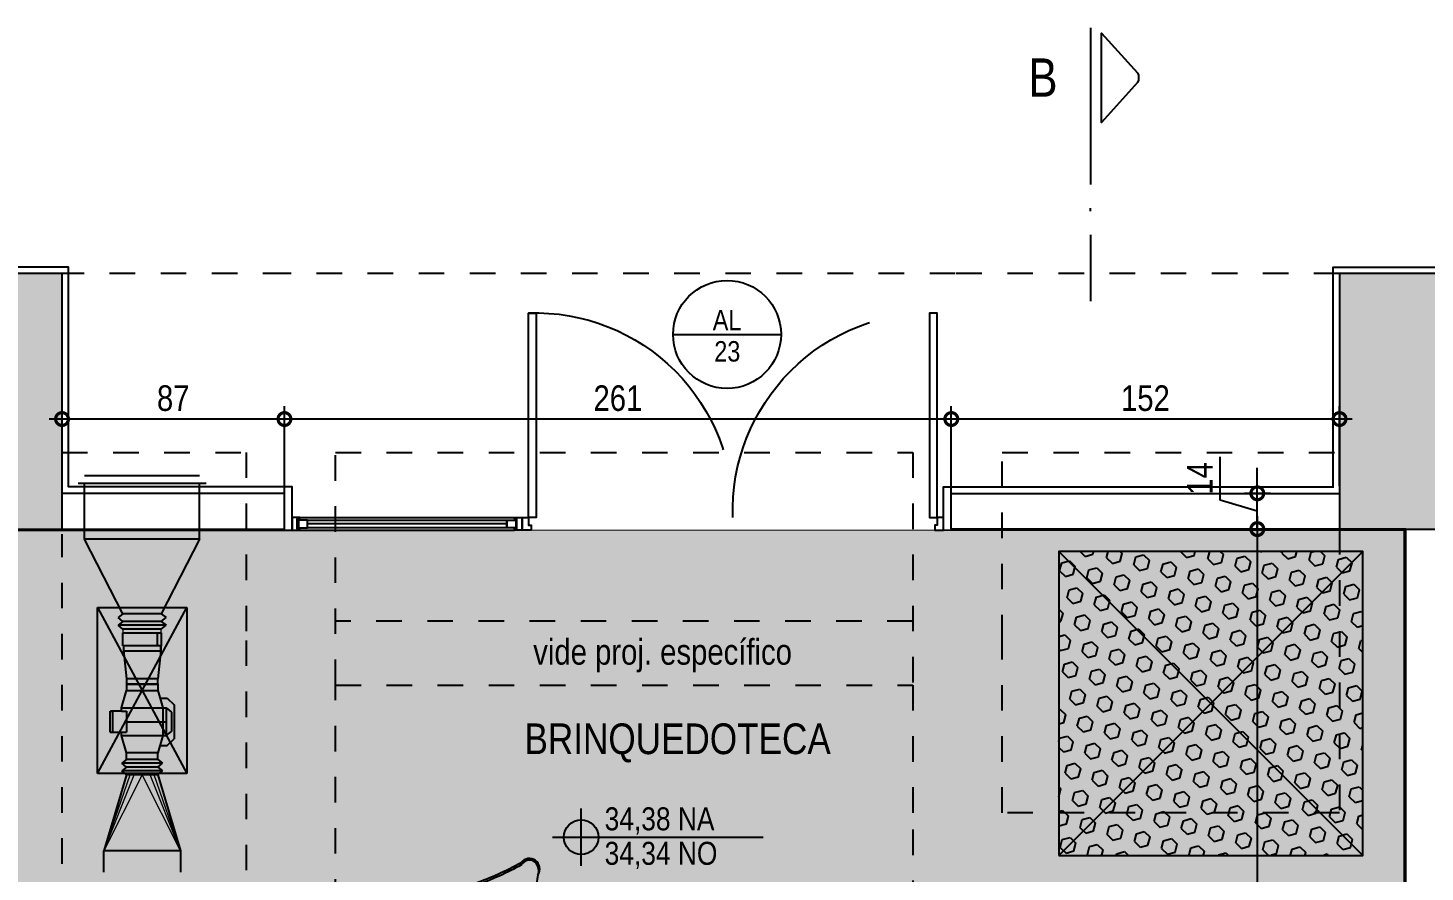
# Model space of a CAD drawing. Header units: metres. Extents: x -23 to 570, y -54 to 184.
# Drawn here: x 20.17 to 25.63, y 7.09 to 10.39 of the extents above; entities that cross this region are included whole.
import ezdxf
from ezdxf.enums import TextEntityAlignment as Align

# ---------------------------------------------------------------- set-up
doc = ezdxf.new("R2010")
doc.units = ezdxf.units.M
doc.header["$PDMODE"] = 35
for name, pattern in [('DASHEDX2', [1.5, 1, -0.5]), ('HIDDEN', [9.525, 6.35, -3.175]), ('PUC$0$DASHEDX2', [1.5, 1, -0.5])]:
    doc.linetypes.add(name, pattern=pattern)
for name, color, linetype in [('1', 232, 'DASHEDX2'), ('4', 2, 'Continuous'), ('ARQ-DIM', 2, 'Continuous'), ('ARQ-PRJ', 7, 'DASHEDX2'), ('ARQ-SIM', 1, 'Continuous'), ('ARQ-TXT', 2, 'Continuous'), ('JL-LAY', 7, 'Continuous'), ('JL-LAY-01', 7, 'Continuous'), ('PUC$0$ARQ-ALV ACAB', 4, 'Continuous'), ('PUC$0$ARQ-ALV OSSO', 5, 'Continuous'), ('PUC$0$ARQ-CAX @ 1', 1, 'Continuous'), ('PUC$0$ARQ-PRJ', 7, 'PUC$0$DASHEDX2')]:
    doc.layers.add(name, color=color, linetype=linetype)
doc.layers.add('PUC$0$ARQ-FORRO', color=9, linetype='Continuous', lineweight=5)
doc.styles.add('Adesa', font='ARIALN.TTF')
doc.dimstyles.new('ADESA 1-0050', dxfattribs={"dimtxt": 0.1, "dimasz": 0.1, "dimexe": 0.05, "dimexo": 0.05, "dimgap": 0.03, "dimtad": 1, "dimdec": 1, "dimlfac": 100, "dimzin": 12, "dimtxsty": 'Adesa', "dimblk": 'DOTSMALL', "dimcen": 1, "dimdle": 0.05, "dimclrd": 1, "dimclre": 1, "dimclrt": 256, "dimazin": 3, "dimtm": 1e-09, "dimtfac": 1, "dimtdec": 1, "dimtmove": 1, "dimatfit": 0, "dimldrblk": 'DOTSMALL', "dimfxl": 0.8, "dimtvp": 2, "dimtolj": 1, "dimtzin": 0, "dimarcsym": 0})

# ---------------------------------------------------------------- blocks, each defined once
blk = doc.blocks.new('_DotSmall')
at = {"color": 0, "linetype": 'ByBlock', "const_width": 0.5}
blk.add_lwpolyline([(-0.0625, 0, 1), (0.0625, 0, 1)], format="xyb", close=True, dxfattribs=at)
blk = doc.blocks.new('*D341')
at = {"layer": 'ARQ-DIM', "color": 1, "lineweight": -2, "transparency": 16777216}
for p, q in [((25.35, 8.8606), (23.7305, 8.8606)), ((23.7805, 8.5597), (23.7805, 8.9106)), ((25.3, 8.5997), (25.3, 8.9106))]:
    blk.add_line(p, q, dxfattribs=at)
at = {"layer": 'Defpoints', "color": 0, "transparency": 16777216}
for p in [(23.7805, 8.8606), (25.3, 8.5497, 0), (23.7805, 8.5097, 0)]:
    blk.add_point(p, dxfattribs=at)
at = {"layer": 'ARQ-DIM', "color": 1, "lineweight": -2, "transparency": 16777216, "xscale": 0.1, "yscale": 0.1, "zscale": 0.1, "rotation": 180}
blk.add_blockref('_DotSmall', (23.7805, 8.8606), dxfattribs=at)
at = {"layer": 'ARQ-DIM', "color": 1, "lineweight": -2, "transparency": 16777216, "xscale": 0.1, "yscale": 0.1, "zscale": 0.1}
blk.add_blockref('_DotSmall', (25.3, 8.8606), dxfattribs=at)
at = {"layer": 'ARQ-DIM', "transparency": 16777216, "insert": (24.5402, 8.9417), "char_height": 0.1, "attachment_point": 5, "style": 'Adesa'}
blk.add_mtext('\\A1;152', dxfattribs=at)
blk = doc.blocks.new('*D342')
at = {"layer": 'ARQ-DIM', "color": 1, "lineweight": -2, "transparency": 16777216}
for p, q in [((23.8305, 8.8606), (21.1205, 8.8606)), ((21.1705, 8.5597), (21.1705, 8.9106)), ((23.7805, 8.5597), (23.7805, 8.9106))]:
    blk.add_line(p, q, dxfattribs=at)
at = {"layer": 'Defpoints', "color": 0, "transparency": 16777216}
for p in [(21.1705, 8.8606), (21.1705, 8.5097, 0), (23.7805, 8.5097, 0)]:
    blk.add_point(p, dxfattribs=at)
at = {"layer": 'ARQ-DIM', "color": 1, "lineweight": -2, "transparency": 16777216, "xscale": 0.1, "yscale": 0.1, "zscale": 0.1, "rotation": 180}
blk.add_blockref('_DotSmall', (21.1705, 8.8606), dxfattribs=at)
at = {"layer": 'ARQ-DIM', "color": 1, "lineweight": -2, "transparency": 16777216, "xscale": 0.1, "yscale": 0.1, "zscale": 0.1}
blk.add_blockref('_DotSmall', (23.7805, 8.8606), dxfattribs=at)
at = {"layer": 'ARQ-DIM', "transparency": 16777216, "insert": (22.4755, 8.9417), "char_height": 0.1, "attachment_point": 5, "style": 'Adesa'}
blk.add_mtext('\\A1;261', dxfattribs=at)
blk = doc.blocks.new('*D343')
at = {"layer": 'ARQ-DIM', "color": 1, "lineweight": -2, "transparency": 16777216}
for p, q in [((21.2205, 8.8606), (20.25, 8.8606)), ((20.3, 8.5997), (20.3, 8.9106)), ((21.1705, 8.5597), (21.1705, 8.9106))]:
    blk.add_line(p, q, dxfattribs=at)
at = {"layer": 'Defpoints', "color": 0, "transparency": 16777216}
for p in [(20.3, 8.8606), (20.3, 8.5497, 0), (21.1705, 8.5097, 0)]:
    blk.add_point(p, dxfattribs=at)
at = {"layer": 'ARQ-DIM', "color": 1, "lineweight": -2, "transparency": 16777216, "xscale": 0.1, "yscale": 0.1, "zscale": 0.1, "rotation": 180}
blk.add_blockref('_DotSmall', (20.3, 8.8606), dxfattribs=at)
at = {"layer": 'ARQ-DIM', "color": 1, "lineweight": -2, "transparency": 16777216, "xscale": 0.1, "yscale": 0.1, "zscale": 0.1}
blk.add_blockref('_DotSmall', (21.1705, 8.8606), dxfattribs=at)
at = {"layer": 'ARQ-DIM', "transparency": 16777216, "insert": (20.7352, 8.9417), "char_height": 0.1, "attachment_point": 5, "style": 'Adesa'}
blk.add_mtext('\\A1;87', dxfattribs=at)
blk = doc.blocks.new('*D418')
at = {"layer": 'ARQ-DIM', "color": 1, "lineweight": -2, "transparency": 16777216}
for p, q in [((24.9782, 8.4799), (24.9782, 4.0499)), ((25.1797, 8.4299), (24.9282, 8.4299)), ((25.1805, 4.0999), (24.9282, 4.0999))]:
    blk.add_line(p, q, dxfattribs=at)
at = {"layer": 'Defpoints', "color": 0, "transparency": 16777216}
for p in [(25.2297, 8.4299, 0), (24.9782, 4.0999), (25.2305, 4.0999)]:
    blk.add_point(p, dxfattribs=at)
at = {"layer": 'ARQ-DIM', "color": 1, "lineweight": -2, "transparency": 16777216, "xscale": 0.1, "yscale": 0.1, "zscale": 0.1}
for p, rotation in [((24.9782, 8.4299), 90), ((24.9782, 4.0999), 270)]:
    blk.add_blockref('_DotSmall', p, dxfattribs=dict(at, rotation=rotation))
at = {"layer": 'ARQ-DIM', "transparency": 16777216, "insert": (24.8972, 6.2649), "char_height": 0.1, "attachment_point": 5, "rotation": 90, "style": 'Adesa'}
blk.add_mtext('\\A1;433', dxfattribs=at)
blk = doc.blocks.new('*D419')
at = {"layer": 'ARQ-DIM', "color": 1, "lineweight": -2, "transparency": 16777216}
for p, q in [((24.833, 8.5433), (24.833, 8.7128)), ((24.9782, 8.5697), (24.9782, 8.6697)), ((24.9782, 8.4998), (24.833, 8.5433)), ((25.0304, 8.5697), (24.9282, 8.5697)), ((24.9782, 8.4298), (24.9782, 8.5697)), ((24.9782, 8.4298), (24.9782, 8.5697)), ((25.0304, 8.4298), (24.9282, 8.4298)), ((24.9782, 8.4298), (24.9782, 8.3298))]:
    blk.add_line(p, q, dxfattribs=at)
at = {"layer": 'Defpoints', "color": 0, "transparency": 16777216}
for p in [(24.9782, 8.5697), (25.0804, 8.5697, 0), (25.0804, 8.4298, 0)]:
    blk.add_point(p, dxfattribs=at)
at = {"layer": 'ARQ-DIM', "color": 1, "lineweight": -2, "transparency": 16777216, "xscale": 0.1, "yscale": 0.1, "zscale": 0.1}
for p, rotation in [((24.9782, 8.5697), 270), ((24.9782, 8.4298), 90)]:
    blk.add_blockref('_DotSmall', p, dxfattribs=dict(at, rotation=rotation))
at = {"layer": 'ARQ-DIM', "transparency": 16777216, "insert": (24.7528, 8.6281), "char_height": 0.1, "attachment_point": 5, "rotation": 90, "style": 'Adesa'}
blk.add_mtext('\\A1;14', dxfattribs=at)
blk = doc.blocks.new('NipAcOs')
at = {"layer": 'ARQ-SIM'}
h = blk.add_hatch(color=256, dxfattribs=at)
h.dxf.hatch_style = 1
h.paths.add_polyline_path([(0, 0.15, 0.414214), (-0.15, 0), (0, 0)])
h.paths.add_polyline_path([(0.15, 0), (0, 0), (0, -0.15, 0.414214)])
for p, q in [((0, -0.25), (0, 0.25)), ((-0.25, 0), (0.15, 0)), ((0.15, 0), (1.583, 0))]:
    blk.add_line(p, q, dxfattribs=at)
blk.add_circle((0, 0), 0.15, dxfattribs=at)
at = {"style": 'Adesa'}
for p in [(0.204, 0.06), (0.204, -0.24)]:
    blk.add_attdef('000,00', p, '', height=0.2, dxfattribs=at)
blk = doc.blocks.new('ADESA-SIM CORT')
at = {"color": 3}
blk.add_lwpolyline([(1.712, 0.367), (1.4, 0.086), (2.1, 0.086), (1.788, 0.367)], dxfattribs=at)
blk.add_lwpolyline([(1.788, 0.367, 0.267949), (1.712, 0.367)], format="xyb", dxfattribs=at)
at = {"color": 2}
for points in [[(0.521, 0), (0, 0)], [(0.706, 0), (0.729, 0)], [(2.14, 0), (0.914, 0)]]:
    blk.add_lwpolyline(points, dxfattribs=at)
at = {"color": 3, "style": 'Adesa'}
blk.add_attdef('A', text='', height=0.35, dxfattribs=at).set_placement((1.739, -0.325), align=Align.MIDDLE_CENTER)
blk = doc.blocks.new('TIPO COTA$0$Chamada_planta')
at = {"layer": 'ARQ-SIM'}
blk.add_line((-1.409, 0), (1.409, 0), dxfattribs=at)
blk.add_circle((0, 0), 1.409, dxfattribs=at)
at = {"layer": 'ARQ-SIM', "color": 2, "style": 'Adesa'}
for tag, p in [('NUMERO', (0, 0.234)), ('C.D.', (0, -0.272))]:
    blk.add_attdef(tag, text='', height=0.5, dxfattribs=at).set_placement(p, align=Align.MIDDLE_CENTER)
blk = doc.blocks.new('rfty')
at = {"layer": 'JL-LAY-01'}
for p, q in [((2238.7983, -407.4699), (2238.7976, -407.4738)), ((2238.8038, -407.5129), (2238.8421, -407.5996)), ((2239.0787, -407.5586), (2239.0144, -407.6283)), ((2238.8458, -407.62), (2239.0043, -407.6464))]:
    blk.add_line(p, q, dxfattribs=at)
for centre, radius, start, end in [((2238.8305, -407.4818), 0.0409, 53.2981, 229.3283), ((2238.8426, -407.4876), 0.0471, 162.9005, 206.8944), ((2238.8294, -407.48), 0.0328, 45.4684, 162.0463), ((2239.1615, -406.2103), 1.2841, 256.0734, 260.5677), ((2239.1648, -406.1925), 1.2941, 256.1495, 264.955), ((2239.169, -406.164), 1.331, 260.5761, 264.9071), ((2239.0651, -407.5192), 0.0328, 359.0582, 115.6361), ((2239.0635, -407.5206), 0.0409, 291.7761, 107.8064), ((2239.0469, -407.52), 0.0509, 315.0442, 0.2483), ((2238.8685, -407.7273), 0.0965, 97.3624, 155.2351), ((2238.8181, -407.6145), 0.0282, 309.3727, 31.8273), ((2239.027, -407.0248), 0.6092, 252.7133, 268.3912), ((2238.8525, -408.1404), 0.5089, 81.8709, 89.5881), ((2238.8294, -408.1366), 0.5089, 71.5164, 79.2335), ((2239.0323, -407.6502), 0.0282, 129.2771, 211.7318), ((2239.2493, -407.897), 0.5133, 155.8353, 159.1892), ((2238.948, -407.7405), 0.0965, 5.8693, 63.7421)]:
    blk.add_arc(centre, radius, start, end, dxfattribs=at)
blk = doc.blocks.new('A$C62b66212')
at = {"layer": 'JL-LAY'}
h = blk.add_hatch(dxfattribs=at)
h.set_pattern_fill('HEX', color=254, scale=0.01, angle=315.4262, style=0)
h.set_pattern_definition([(315.4262433, (-2182.223607, 30.49118), (0.0385952924, 0.0391738549), [0.03175, -0.0635]), (75.4262433, (-2182.223607, 30.49118), (-0.0532231997, 0.0138375762), [0.03175, -0.0635]), (15.4262433, (-2182.20099, 30.468895), (-0.0146279073, 0.0530114311), [0.03175, -0.0635])])
h.paths.add_polyline_path([(0.0962, 4.2774), (-1.0938, 4.2774), (-1.0938, 3.8852), (-1.0938, 3.8852), (-1.0938, 3.0902), (0.0962, 3.0902)])
for p, q in [((-1.0938, 4.2774, 0), (0.0962, 3.0874, 0)), ((0.0962, 4.2774, 0), (-1.0938, 3.0874, 0))]:
    blk.add_line(p, q, dxfattribs=at)
at = {"layer": 'JL-LAY', "elevation": 0}
blk.add_lwpolyline([(-1.0938, 3.0874), (0.0962, 3.0874), (0.0962, 4.2774), (-1.0938, 4.2774)], close=True, dxfattribs=at)
at = {"layer": 'JL-LAY', "rotation": 33.7305999148921}
blk.add_blockref('rfty', (-2091.5919, -901.3744, 0), dxfattribs=at)
blk = doc.blocks.new('*U2426')
for points in [[(0, -0.17), (0.025, -0.17), (0.025, -0.14), (0.035, -0.14), (0.035, -0.12), (0, -0.12), (0, -0.17)], [(1.65, -0.17), (1.625, -0.17), (1.625, -0.14), (1.615, -0.14), (1.615, -0.12), (1.65, -0.12), (1.65, -0.17)], [(0.025, -0.17), (0.025, -0.97), (0.055, -0.97), (0.055, -0.17)], [(1.625, -0.17), (1.625, -0.9702), (1.595, -0.9702), (1.595, -0.17)]]:
    blk.add_lwpolyline(points, close=True)
at = {"layer": 'PUC$0$ARQ-PRJ'}
for centre, start, end in [((0.0505, -0.1958), 268.1178, 1.9074), ((1.5995, -0.1958), 178.0926, 271.8822)]:
    blk.add_arc(centre, 0.775, start, end, dxfattribs=at)
blk = doc.blocks.new('*U2411')
at = {"color": 0, "linetype": 'ByBlock', "ltscale": 0.5}
for points in [[(0.02, -0.045), (0.02, -0.045), (0.02, -0.045), (0.02, -0.045), (0.02, -0.045), (0.02, -0.045), (0.02, -0.045), (0.02, -0.045), (0.02, -0.045), (0.03, -0.045), (0.03, -0.05), (0, -0.05), (0, 0), (0.03, 0), (0.03, -0.005), (0.02, -0.005), (0.02, -0.045)], [(0.88, -0.045), (0.88, -0.045), (0.88, -0.045), (0.88, -0.045), (0.88, -0.045), (0.88, -0.045), (0.88, -0.045), (0.88, -0.045), (0.88, -0.045), (0.87, -0.045), (0.87, -0.05), (0.9, -0.05), (0.9, 0), (0.87, 0), (0.87, -0.005), (0.88, -0.005), (0.88, -0.045)], [(0.025, -0.01), (0.06, -0.01), (0.06, -0.04), (0.025, -0.04)], [(0.875, -0.01), (0.84, -0.01), (0.84, -0.04), (0.875, -0.04)]]:
    blk.add_lwpolyline(points, close=True, dxfattribs=at)
at = {"color": 8, "linetype": 'ByBlock', "ltscale": 0.5}
for points in [[(0.87, 0), (0.03, 0)], [(0.87, -0.05), (0.03, -0.05)]]:
    blk.add_lwpolyline(points, dxfattribs=at)
at = {"color": 7, "linetype": 'ByBlock', "ltscale": 0.5}
blk.add_lwpolyline([(0.84, -0.01), (0.84, -0.04), (0.06, -0.04), (0.06, -0.01)], close=True, dxfattribs=at)
blk.add_lwpolyline([(0.06, -0.025), (0.84, -0.025)], dxfattribs=at)
blk = doc.blocks.new('PUC$0$forro area comum')
at = {"layer": 'PUC$0$ARQ-FORRO'}
h = blk.add_hatch(color=256, dxfattribs=at)
h.dxf.hatch_style = 1
h.paths.add_polyline_path([(14.955, 4.1049), (19.945, 4.1049), (19.945, 4.9249), (20.305, 4.9249), (20.305, 4.1049), (25.295, 4.1049), (25.295, 4.9249), (25.555, 4.9249), (25.5545, 8.4247), (19.9436, 8.4262), (19.9436, 9.2849), (14.955, 9.2849)])
at = {"layer": 'PUC$0$ARQ-FORRO', "elevation": 0}
blk.add_lwpolyline([(14.955, 4.1049), (19.945, 4.1049), (19.945, 4.9249), (20.305, 4.9249), (20.305, 4.1049), (25.295, 4.1049), (25.295, 4.9249), (25.555, 4.9249), (25.5545, 8.4247), (19.9436, 8.4262), (19.9436, 9.2849), (14.955, 9.2849)], close=True, dxfattribs=at)
blk = doc.blocks.new('PUC')
at = {"layer": 'PUC$0$ARQ-ALV ACAB', "elevation": 0}
blk.add_lwpolyline([(19.9435, 9.2849), (19.9436, 8.4262), (21.2005, 8.4254), (21.2005, 8.5947), (20.325, 8.5947), (20.325, 9.4549), (19.87, 9.4549), (19.87, 9.2849)], close=True, dxfattribs=at)
for points in [[(25.275, 8.5947), (25.275, 9.4549), (25.725, 9.4549), (25.725, 8.5949)], [(14.955, 4.1049), (19.945, 4.1049), (19.945, 4.9249), (20.305, 4.9249), (20.305, 4.1049), (25.295, 4.1049), (25.295, 4.9249), (25.555, 4.9249), (25.5545, 8.4247), (23.7505, 8.4255), (23.7505, 8.5947), (25.2774, 8.5947)]]:
    blk.add_lwpolyline(points, dxfattribs=at)
at = {"layer": 'PUC$0$ARQ-ALV OSSO', "elevation": 0}
for points in [[(20.3, 8.4299), (21.1705, 8.4304), (21.1705, 8.5697), (20.3, 8.5697)], [(25.5595, 8.4297), (23.7805, 8.4305), (23.7805, 8.5697), (25.3024, 8.5697)]]:
    blk.add_lwpolyline(points, dxfattribs=at)
at = {"layer": 'PUC$0$ARQ-ALV OSSO'}
blk.add_lwpolyline([(25.56, 4.9199), (25.5595, 8.4299)], dxfattribs=at)
at = {"layer": 'PUC$0$ARQ-CAX @ 1', "xscale": -1, "rotation": 180}
blk.add_blockref('*U2426', (22.1005, 8.3054, 0), dxfattribs=at)
at = {"layer": 'PUC$0$ARQ-CAX @ 1', "rotation": 180}
blk.add_blockref('*U2411', (22.1005, 8.4254, 0), dxfattribs=at)
at = {"layer": 'PUC$0$ARQ-FORRO'}
blk.add_blockref('PUC$0$forro area comum', (0, 0), dxfattribs=at)
blk = doc.blocks.new('A3')
at = {"layer": 'ARQ-PRJ'}
for p, q in [((553.3833, -373.8895), (553.5333, -373.8895)), ((553.5333, -373.9045), (553.3833, -373.9045)), ((553.3833, -373.9045), (553.3833, -373.9545)), ((553.3833, -373.9045), (553.3833, -373.9545)), ((553.3983, -373.9545), (553.3983, -373.9045)), ((553.5333, -373.9545), (553.5333, -373.9045)), ((553.3833, -373.9545), (553.5333, -373.9545)), ((553.3833, -373.9545), (553.3858, -373.9545)), ((553.3833, -373.9545), (553.3983, -373.9545)), ((553.3848, -373.9545), (553.3838, -373.9545)), ((553.3848, -373.9545), (553.3848, -373.9725)), ((553.3848, -373.9545), (553.5318, -373.9545)), ((553.3858, -373.9545), (553.3858, -373.9745)), ((553.5333, -373.9545), (553.5308, -373.9545)), ((553.5308, -373.9545), (553.5308, -373.9745)), ((553.5318, -373.9545), (553.5318, -373.9725)), ((553.3848, -373.9725), (553.3968, -374.0845)), ((553.5308, -373.9745), (553.3858, -373.9745)), ((553.5318, -373.9725), (553.5198, -374.0845)), ((553.3968, -374.1301), (553.3776, -374.1981)), ((553.3968, -374.1045), (553.3968, -374.0845)), ((553.3968, -374.0845), (553.5198, -374.0845)), ((553.52, -374.1045), (553.3968, -374.1045)), ((553.3968, -374.1045), (553.3968, -374.1301)), ((553.3968, -374.1045), (553.5198, -374.1045)), ((553.52, -374.1301), (553.3968, -374.1301)), ((553.4093, -374.0845), (553.5073, -374.0845)), ((553.4583, -374.1045), (553.4093, -374.1045)), ((553.4583, -374.1045), (553.5073, -374.1045)), ((553.5198, -374.0845), (553.5198, -374.1045)), ((553.52, -374.1045), (553.52, -374.1301)), ((553.5392, -374.1981), (553.52, -374.1301)), ((553.3599, -374.1596), (553.3334, -374.1853)), ((553.3334, -374.1853), (553.3334, -374.3187)), ((553.3885, -374.1596), (553.3599, -374.1596)), ((553.3648, -374.1981), (553.343, -374.2141)), ((553.343, -374.2141), (553.343, -374.2898)), ((553.3776, -374.1981), (553.3648, -374.1981)), ((553.3648, -374.1981), (553.3648, -374.3058)), ((553.5392, -374.1981), (553.3776, -374.1981)), ((553.3776, -374.1981), (553.3776, -374.3058)), ((553.5392, -374.2109), (553.52, -374.2109)), ((553.52, -374.2109), (553.52, -374.293)), ((553.5392, -374.2109), (553.5392, -374.1981)), ((553.5392, -374.2109), (553.5802, -374.2109)), ((553.5834, -374.2109), (553.5738, -374.2109)), ((553.5738, -374.2109), (553.5738, -374.293)), ((553.5834, -374.293), (553.5834, -374.2109)), ((553.3648, -374.3058), (553.343, -374.2898)), ((553.52, -374.252), (553.3648, -374.252)), ((553.5834, -374.293), (553.52, -374.293)), ((553.5392, -374.3058), (553.5392, -374.293)), ((553.3599, -374.3443), (553.3334, -374.3187)), ((553.3885, -374.3443), (553.3599, -374.3443)), ((553.3776, -374.3058), (553.3648, -374.3058)), ((553.5392, -374.3058), (553.3776, -374.3058)), ((553.3776, -374.3058), (553.3968, -374.3738)), ((553.52, -374.3738), (553.5392, -374.3058)), ((553.3968, -374.3995), (553.3968, -374.3738)), ((553.3968, -374.3738), (553.52, -374.3738)), ((553.3968, -374.3995), (553.52, -374.3995)), ((553.52, -374.3995), (553.52, -374.3738))]:
    blk.add_line(p, q, dxfattribs=at)
blk = doc.blocks.new('M7')
at = {"layer": 'ARQ-PRJ'}
for p, q in [((-365.8161, -389.7588), (-365.8161, -389.3088)), ((-365.8161, -389.3088), (-365.5983, -389.3088)), ((-365.5983, -389.7838), (-365.5983, -389.2838)), ((-365.5683, -389.7588), (-365.5683, -389.3088)), ((-365.8161, -389.7588), (-365.5983, -389.7588))]:
    blk.add_line(p, q, dxfattribs=at)
blk = doc.blocks.new('A4')
at = {"layer": 'ARQ-PRJ', "ltscale": 0.8}
blk.add_lwpolyline([(555.78, -374.7568), (555.78, -374.1068), (555.43, -374.1068), (555.43, -374.7568)], close=True, dxfattribs=at)
for points in [[(555.78, -374.7568), (555.43, -374.1068)], [(555.78, -374.1068), (555.43, -374.7568)]]:
    blk.add_lwpolyline(points, dxfattribs=at)
blk = doc.blocks.new('A$Cf694310b')
at = {"layer": 'ARQ-PRJ'}
for p, q in [((0.2385, -1.3317, 0), (0.0884, -1.0391, 0)), ((0.5384, -1.0391, 0), (0.3885, -1.3317, 0)), ((0.2385, -1.3317, 0), (0.2201, -1.3467, 0)), ((0.2385, -1.3617, 0), (0.2201, -1.3467, 0)), ((0.2385, -1.3617, 0), (0.2201, -1.3767, 0)), ((0.3885, -1.3317, 0), (0.2385, -1.3317, 0)), ((0.3885, -1.3617, 0), (0.2385, -1.3617, 0)), ((0.3885, -1.3317, 0), (0.4069, -1.3467, 0)), ((0.3885, -1.3617, 0), (0.4069, -1.3467, 0)), ((0.3885, -1.3617, 0), (0.4069, -1.3767, 0)), ((0.4069, -1.3767, 0), (0.2201, -1.3767, 0)), ((0.2385, -1.3917, 0), (0.2201, -1.3767, 0)), ((0.3735, -1.4067, 0), (0.3885, -1.4067, 0)), ((0.3885, -1.3917, 0), (0.4069, -1.3767, 0)), ((0.2519, -1.9017, 0), (0.2335, -1.9167, 0)), ((0.375, -1.9017, 0), (0.3934, -1.9167, 0)), ((0.2519, -1.9617, 0), (0.1634, -2.2588, 0)), ((0.3934, -1.9167, 0), (0.2335, -1.9167, 0)), ((0.2519, -1.9317, 0), (0.2335, -1.9167, 0)), ((0.2519, -1.9317, 0), (0.2335, -1.9467, 0)), ((0.3934, -1.9467, 0), (0.2335, -1.9467, 0)), ((0.2519, -1.9617, 0), (0.2335, -1.9467, 0)), ((0.375, -1.9317, 0), (0.2519, -1.9317, 0)), ((0.375, -1.9617, 0), (0.2519, -1.9617, 0)), ((0.375, -1.9317, 0), (0.3934, -1.9167, 0)), ((0.375, -1.9317, 0), (0.3934, -1.9467, 0)), ((0.375, -1.9617, 0), (0.3934, -1.9467, 0)), ((0.375, -1.9617, 0), (0.4634, -2.2588, 0)), ((0.4634, -2.2588, 0), (0.1634, -2.2588, 0)), ((0.1634, -2.3424, 0), (0.1634, -2.2588, 0)), ((0.4634, -2.2588, 0), (0.4634, -2.3424, 0))]:
    blk.add_line(p, q, dxfattribs=at)
at = {"layer": 'ARQ-PRJ', "linetype": 'HIDDEN', "lineweight": 0, "ltscale": 0.1}
for p, q in [((0.2385, -1.3917, 0), (0.2385, -1.4067, 0)), ((0.3885, -1.4067, 0), (0.3885, -1.3917, 0))]:
    blk.add_line(p, q, dxfattribs=at)
at = {"layer": 'ARQ-PRJ', "lineweight": 0}
for p, q in [((0.3134, -1.9617, 0), (0.1634, -2.2588, 0)), ((0.1634, -2.2588, 0), (0.2668, -1.9617, 0)), ((0.1634, -2.2588, 0), (0.2818, -1.9617, 0)), ((0.4634, -2.2588, 0), (0.3134, -1.9617, 0)), ((0.4634, -2.2588, 0), (0.345, -1.9617, 0)), ((0.4634, -2.2588, 0), (0.36, -1.9617, 0))]:
    blk.add_line(p, q, dxfattribs=at)
at = {"layer": 'ARQ-PRJ', "rotation": 89.99999999999999}
blk.add_blockref('M7', (-389.2203, 364.7771, 0), dxfattribs=at)
at = {"layer": 'ARQ-PRJ', "xscale": -1}
for name, p in [('A4', (555.9185, 372.8001, 0)), ('A3', (553.7718, 372.4978, 0))]:
    blk.add_blockref(name, p, dxfattribs=at)
blk = doc.blocks.new('est-lo-07-6sb-r00')
at = {"layer": '4'}
h = blk.add_hatch(color=8, dxfattribs=at)
h.dxf.hatch_style = 1
h.paths.add_polyline_path([(213.004314, 592.98646), (232.004314, 592.98646), (232.004314, 743.98646), (213.004314, 743.98646)], flags=17)
h.paths.add_polyline_path([(517.003016, 942.98646), (353.003016, 942.98646), (353.003016, 923.986062), (498.003016, 923.986062), (498.003016, 465.008359), (498.003039, 465.008359), (498.003039, 450.008359), (498.003039, 395.98646), (517.003016, 395.98646)])
h.paths.add_polyline_path([(3672.003309, 253.001099), (3672.003309, 388.001099), (3637.003309, 388.001099), (3637.003309, 253.001099)])
h.paths.add_polyline_path([(3637.003309, 942.98646), (3637.003194, 872.98646), (3653.003309, 872.98646), (3653.003309, 599.001099), (3637.003309, 599.001099), (3637.003309, 539.001099), (3672.003309, 539.001099), (3672.003309, 942.98646)])
h.paths.add_polyline_path([(3672.003424, 102.001099), (3637.003309, 102.001099), (3637.003309, 42.001099), (3653.003307, 42.001099), (3653.003307, -229.998901), (3637.003309, -229.998901), (3637.003309, -299.998901), (3672.003424, -299.998901)])
h.paths.add_polyline_path([(3075.003309, -299.999844), (3110.003309, -299.999844), (3110.003309, -199.999844), (3075.003309, -199.999844)])
h.paths.add_polyline_path([(3075.003309, 270.500177), (3110.003309, 270.500177), (3110.003309, 370.500177), (3075.003309, 370.500177)])
h.paths.add_polyline_path([(520.003309, 942.98646), (520.003309, 395.98646), (555.003309, 395.98646), (555.003309, 451.98646), (539.003309, 451.98646), (539.003309, 872.98646), (555.003309, 872.98646), (555.003309, 942.98646)])
h.paths.add_polyline_path([(-2102.995138, 253.000177), (-2102.995138, 388.000177), (-2137.995138, 388.000177), (-2137.995138, 253.000177)])
h.paths.add_polyline_path([(-2137.995138, 101.999935), (-2137.995138, -299.999844), (-2102.995138, -299.999844), (-2102.995138, -229.999844), (-2118.995138, -229.999844), (-2118.995138, 41.999935), (-2102.995138, 41.999935), (-2102.995138, 101.999935)])
h.paths.add_polyline_path([(-2137.995141, 942.98646), (-2137.995141, 538.988972), (-2102.995141, 538.988972), (-2102.995141, 598.988972), (-2118.995141, 598.988972), (-2118.995141, 872.98646), (-2102.995141, 872.98646), (-2102.995141, 942.98646)])
h.paths.add_polyline_path([(520.003309, 245.003526), (520.003309, -299.999844), (555.003309, -299.999844), (555.003309, -229.999844), (539.003309, -229.999844), (539.003309, 185.003526), (555.003309, 185.003526), (555.003309, 245.003526)])
h.paths.add_polyline_path([(-34.995574, 942.98646), (-34.995574, 872.98646), (-18.995574, 872.98646), (-18.995574, 455.98646), (-34.995574, 455.98646), (-34.995574, 395.98646), (232.004426, 395.98646), (232.004426, 481.98646), (213.004426, 481.98646), (213.004426, 414.98646), (0.004426, 414.98646), (0.004426, 923.98646), (213.004426, 923.98646), (213.004426, 854.98646), (232.004426, 854.98646), (232.004426, 923.98646), (252.004426, 923.98646), (252.004426, 942.98646)])
h.paths.add_polyline_path([(3075.003309, 842.98646), (3110.003309, 842.98646), (3110.003309, 942.98646), (3075.003309, 942.98646)])
h.paths.add_polyline_path([(2530.003309, -299.999844), (2570.003309, -299.999844), (2570.003309, -199.999844), (2530.003309, -199.999844)])
h.paths.add_polyline_path([(2530.003309, 145.003526), (2570.003309, 145.003526), (2570.003309, 245.003526), (2530.003309, 245.003526)])
h.paths.add_polyline_path([(2530.003309, 395.98646), (2570.003309, 395.98646), (2570.003309, 495.98646), (2530.003309, 495.98646)])
h.paths.add_polyline_path([(2530.003309, 842.98646), (2570.003309, 842.98646), (2570.003309, 942.98646), (2530.003309, 942.98646)])
h.paths.add_polyline_path([(1995.003309, -299.999844), (2030.003309, -299.999844), (2030.003309, -199.999844), (1995.003309, -199.999844)])
h.paths.add_polyline_path([(1995.003309, 145.003526), (2030.003309, 145.003526), (2030.003309, 245.003526), (1995.003309, 245.003526)])
h.paths.add_polyline_path([(1995.003309, 395.98646), (2030.003309, 395.98646), (2030.003309, 495.98646), (1995.003309, 495.98646)])
h.paths.add_polyline_path([(1995.003309, 842.98646), (2030.003309, 842.98646), (2030.003309, 942.98646), (1995.003309, 942.98646)])
h.paths.add_polyline_path([(1460.003309, -299.999844), (1495.003309, -299.999844), (1495.003309, -199.999844), (1460.003309, -199.999844)])
h.paths.add_polyline_path([(1460.003309, 145.003526), (1495.003309, 145.003526), (1495.003309, 245.003526), (1460.003309, 245.003526)])
h.paths.add_polyline_path([(1460.176641, 395.98646), (1495.176641, 395.98646), (1495.176641, 495.98646), (1460.176641, 495.98646)])
h.paths.add_polyline_path([(1460.003309, 842.98646), (1495.003309, 842.98646), (1495.003309, 942.98646), (1460.003309, 942.98646)])
h.paths.add_polyline_path([(925.003309, -299.999844), (960.003309, -299.999844), (960.003309, -199.999844), (925.003309, -199.999844)])
h.paths.add_polyline_path([(925.003309, 145.003526), (960.003309, 145.003526), (960.003309, 245.003526), (925.003309, 245.003526)])
h.paths.add_polyline_path([(925.003309, 395.98646), (960.003309, 395.98646), (960.003309, 495.98646), (925.003309, 495.98646)])
h.paths.add_polyline_path([(925.003309, 842.98646), (960.003309, 842.98646), (960.003309, 942.98646), (925.003309, 942.98646)])
h.paths.add_polyline_path([(-1582.999721, -299.999844), (-1547.999721, -299.999844), (-1547.999721, -199.999844), (-1582.999721, -199.999844)])
h.paths.add_polyline_path([(-500.999721, -299.999844), (-465.999721, -299.999844), (-465.999721, -199.999844), (-500.999721, -199.999844)])
h.paths.add_polyline_path([(-1042.999721, -299.999844), (-1002.999721, -299.999844), (-1002.999721, -199.999844), (-1042.999721, -199.999844)])
h.paths.add_polyline_path([(-500.999721, 145.003526), (-465.999721, 145.003526), (-465.999721, 245.003526), (-500.999721, 245.003526)])
h.paths.add_polyline_path([(-1042.999721, 145.003526), (-1002.999721, 145.003526), (-1002.999721, 245.003526), (-1042.999721, 245.003526)])
h.paths.add_polyline_path([(-500.999721, 395.98646), (-465.999721, 395.98646), (-465.999721, 495.98646), (-500.999721, 495.98646)])
h.paths.add_polyline_path([(-1042.999721, 395.98646), (-1002.999721, 395.98646), (-1002.999721, 495.98646), (-1042.999721, 495.98646)])
h.paths.add_polyline_path([(-1582.999721, 270.500177), (-1547.999721, 270.500177), (-1547.999721, 370.500177), (-1582.999721, 370.500177)])
h.paths.add_polyline_path([(-500.999721, 842.98646), (-465.999721, 842.98646), (-465.999721, 942.98646), (-500.999721, 942.98646)])
h.paths.add_polyline_path([(-1042.999721, 842.98646), (-1002.999721, 842.98646), (-1002.999721, 942.98646), (-1042.999721, 942.98646)])
h.paths.add_polyline_path([(-1582.999721, 842.98646), (-1547.999721, 842.98646), (-1547.999721, 942.98646), (-1582.999721, 942.98646)])
h.paths.add_polyline_path([(-35, 245.003526), (-35, 185.003526), (-19, 185.003526), (-19, -230), (-35, -230), (-35, -300), (517, -300), (517, 245), (498, 245), (498, -281), (0, -281), (0, -19), (255, -19), (255, 245.003526), (178.5, 245.003526), (178.5, 226.003526), (236, 226.003526), (236, 0), (0, 0), (0, 226.003526), (57.5, 226.003526), (57.5, 245.003526)])
at = {"layer": '1'}
for p, q in [((2102.011162, 799.424007), (2102.011162, 475.98646)), ((2137.011162, 475.98646), (2137.011162, 781.924007)), ((2363.010079, 725.420569), (2363.010079, 475.98646))]:
    blk.add_line(p, q, dxfattribs=at)
for points in [[(2118.619033, 942.98646), (2030.003309, 942.98646)], [(2379.618105, 942.98646), (2118.619033, 942.98646)], [(2530.003309, 942.98646), (2379.618105, 942.98646)], [(2030.003309, 872.98646), (2102.011162, 872.98646)], [(2102.011162, 872.98646), (2102.011162, 799.424007)], [(2137.011162, 872.98646), (2363.010079, 872.98646)], [(2137.011162, 781.923259), (2137.011162, 872.98646)], [(2363.010079, 872.98646), (2363.010079, 781.924007)], [(2398.010079, 872.98646), (2530.003309, 872.98646)], [(2398.010079, 799.424007), (2398.010079, 872.98646)], [(2530.003309, 842.98646), (2530.003309, 731.919957)], [(2030.003309, 491.98646), (2030.003309, 840.98646)], [(2363.010079, 806.924119), (2137.011162, 806.924119)], [(2398.010079, 731.919957), (2398.010079, 799.424007)], [(2137.011162, 781.923259), (2363.010079, 781.923259)], [(2363.010079, 781.924007), (2363.010079, 725.420569)], [(2530.003309, 731.919957), (2398.010079, 731.919957)]]:
    blk.add_lwpolyline(points, dxfattribs=at)
at = {"layer": '4', "linetype": 'Continuous'}
for points in [[(1995.003309, 842.98646), (2030.003309, 842.98646), (2030.003309, 942.98646), (1995.003309, 942.98646), (1995.003309, 842.98646)], [(2530.003309, 842.98646), (2570.003309, 842.98646), (2570.003309, 942.98646), (2530.003309, 942.98646), (2530.003309, 842.98646)]]:
    blk.add_lwpolyline(points, dxfattribs=at)

msp = doc.modelspace()

# ---------------------------------------------------------------- block references
msp.add_blockref('PUC', (0, 0))
at = {"linetype": 'Continuous', "xscale": 0.01, "yscale": 0.01, "zscale": 0.01}
msp.add_blockref('est-lo-07-6sb-r00', (0, 0), dxfattribs=at)
at = {"layer": 'ARQ-DIM'}
for name, p in [('A$Cf694310b', (20.3, 9.4299)), ('A$C62b66212', (25.295, 4.0649, 0))]:
    msp.add_blockref(name, p, dxfattribs=at)
at = {"layer": 'ARQ-SIM'}
ref = msp.add_blockref('ADESA-SIM CORT', (24.3252, 9.3215), dxfattribs=dict(at, xscale=-0.5, yscale=0.5, zscale=0.5, rotation=270))
ref.add_attrib('A', 'B ', dxfattribs={"layer": '0', "color": 4, "height": 0.15, "style": 'Adesa'}).set_placement((24.1629, 10.1971), align=Align.MIDDLE_CENTER)
ref = msp.add_blockref('TIPO COTA$0$Chamada_planta', (22.9029, 9.1917), dxfattribs=dict(at, xscale=0.15, yscale=0.15, zscale=0.15))
ref.add_attrib('NUMERO', 'AL', dxfattribs={"color": 2, "height": 0.08, "style": 'Adesa'}).set_placement((22.9029, 9.248), align=Align.MIDDLE_CENTER)
ref.add_attrib('C.D.', '23', dxfattribs={"color": 2, "height": 0.08, "style": 'Adesa'}).set_placement((22.9038, 9.1256), align=Align.MIDDLE_CENTER)
ref = msp.add_blockref('NipAcOs', (22.3319, 7.2238), dxfattribs=dict(at, xscale=0.45, yscale=0.45, zscale=0.45))
ref.add_attrib('000,00', '34,34 NO', (22.4237, 7.1158), dxfattribs={"layer": '0', "color": 2, "height": 0.09, "style": 'Adesa'})
ref.add_attrib('000,00', '34,38 NA', (22.4237, 7.2508), dxfattribs={"layer": '0', "color": 2, "height": 0.09, "style": 'Adesa'})

# ---------------------------------------------------------------- texts
at = {"layer": 'ARQ-TXT', "style": 'Adesa'}
for s, height, p in [('vide proj. específico', 0.1, (22.6505, 7.9377, 0)), ('BRINQUEDOTECA', 0.12, (22.7094, 7.5935, 0))]:
    msp.add_text(s, height=height, dxfattribs=at).set_placement(p, align=Align.MIDDLE)

# ---------------------------------------------------------------- dimensions: what is measured, and where the dimension line sits
at = {"layer": 'ARQ-DIM'}
for base, p1, p2, angle, picture, middle in [((20.3, 8.8606), (21.1705, 8.5097, 0), (20.3, 8.5497, 0), 180, '*D343', (20.7352, 8.9417)), ((24.9782, 4.0999), (25.2297, 8.4299, 0), (25.2305, 4.0999), 270, '*D418', (24.8972, 6.2649))]:
    dim = msp.add_linear_dim(base=base, p1=p1, p2=p2, angle=angle, dimstyle='ADESA 1-0050', override={"dimdec": 0}, dxfattribs=at)
    dim.commit()
    dim.dimension.update_dxf_attribs({"geometry": picture, "text_midpoint": middle})
for base, p1, p2, angle, picture, middle in [((21.1705, 8.8606), (23.7805, 8.5097, 0), (21.1705, 8.5097, 0), 180, '*D342', (22.4755, 8.9417)), ((23.78047, 8.86061), (25.29999, 8.5497, 0), (23.78047, 8.50971, 0), 180, '*D341', (24.54023, 8.94167)), ((24.9782, 8.5697), (25.0804, 8.4298, 0), (25.0804, 8.5697, 0), 270, '*D419', (24.7528, 8.5733))]:
    dim = msp.add_linear_dim(base=base, p1=p1, p2=p2, angle=angle, dimstyle='ADESA 1-0050', dxfattribs=at)
    dim.commit()
    dim.dimension.update_dxf_attribs({"geometry": picture, "text_midpoint": middle})

doc.saveas('drawing.dxf')
